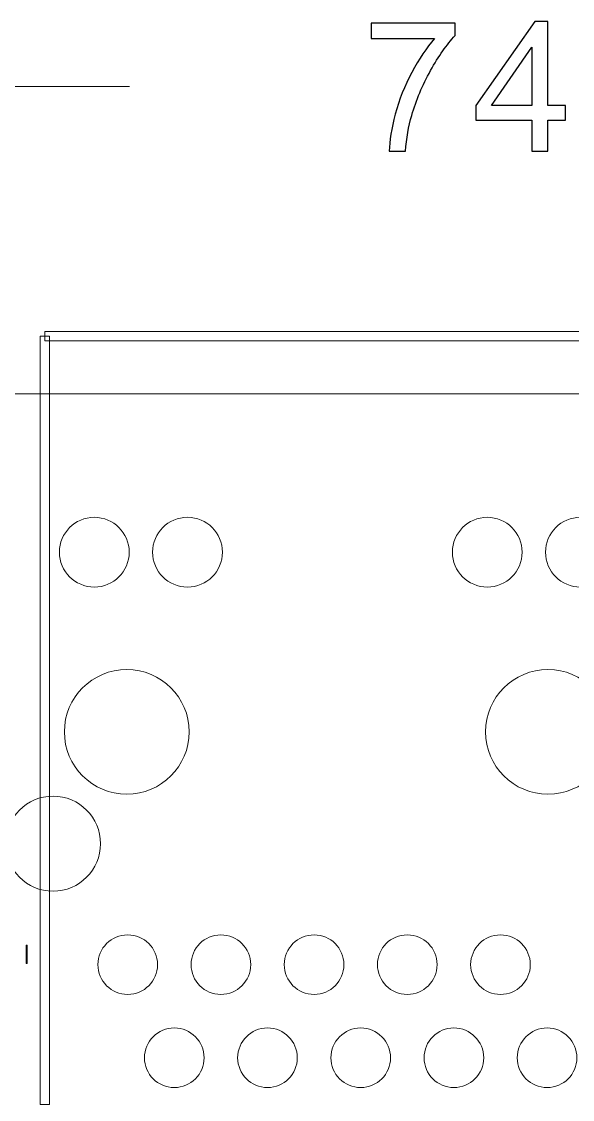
# Model space of a CAD drawing. Header units: millimetres. Extents: x -62 to 58, y -47 to 48.
# Drawn here: x -13.15 to 1.86, y 14.94 to 44.34 of the extents above; entities that cross this region are included whole.
import ezdxf

# ---------------------------------------------------------------- set-up
doc = ezdxf.new("R2010")
doc.units = ezdxf.units.MM
doc.header["$MEASUREMENT"] = 0
for name, color, linetype in [('BG_OUTLINE', 7, 'Continuous'), ('PG_SILKSCREEN_TOP', 7, 'Continuous'), ('PIN_SOLDERMASK_TOP', 7, 'Continuous')]:
    doc.layers.add(name, color=color, linetype=linetype)

msp = doc.modelspace()

# ---------------------------------------------------------------- linework, layer by layer
at = {"layer": 'BG_OUTLINE'}
for points, knots in [([(-3.6273, 43.8775), (-3.6273, 43.8775), (-3.6273, 44.2949), (-3.6273, 44.2949), (-3.6273, 44.2949), (-3.6273, 44.2949), (-1.339, 44.2949), (-1.339, 44.2949), (-1.339, 44.2949), (-1.339, 44.2949), (-1.339, 43.9574), (-1.339, 43.9574), (-1.339, 43.9574), (-1.5637, 43.7178), (-1.7868, 43.3993), (-2.0082, 43.0025), (-2.0082, 43.0025), (-2.2288, 42.6058), (-2.4, 42.1967), (-2.5202, 41.7777), (-2.5202, 41.7777), (-2.6075, 41.4814), (-2.6626, 41.1579), (-2.6865, 40.8056), (-2.6865, 40.8056), (-2.6865, 40.8056), (-3.1326, 40.8056), (-3.1326, 40.8056), (-3.1326, 40.8056), (-3.1277, 41.0838), (-3.0734, 41.4197), (-2.9688, 41.8139), (-2.9688, 41.8139), (-2.8643, 42.2074), (-2.7145, 42.5877), (-2.5194, 42.9532), (-2.5194, 42.9532), (-2.3235, 43.3186), (-2.1161, 43.6273), (-1.8955, 43.8775), (-1.8955, 43.8775), (-1.8955, 43.8775), (-3.6273, 43.8775), (-3.6273, 43.8775)], [0, 0, 0, 0, 0.0909091, 0.0909091, 0.0909091, 0.0909091, 0.1818182, 0.1818182, 0.1818182, 0.1818182, 0.2727273, 0.2727273, 0.2727273, 0.2727273, 0.3636364, 0.3636364, 0.3636364, 0.3636364, 0.4545455, 0.4545455, 0.4545455, 0.4545455, 0.5454545, 0.5454545, 0.5454545, 0.5454545, 0.6363636, 0.6363636, 0.6363636, 0.6363636, 0.7272727, 0.7272727, 0.7272727, 0.7272727, 0.8181818, 0.8181818, 0.8181818, 0.8181818, 0.9090909, 0.9090909, 0.9090909, 0.9090909, 1, 1, 1, 1]), ([(0.7562, 40.8056), (0.7562, 40.8056), (0.7562, 41.6518), (0.7562, 41.6518), (0.7562, 41.6518), (0.7562, 41.6518), (-0.7773, 41.6518), (-0.7773, 41.6518), (-0.7773, 41.6518), (-0.7773, 41.6518), (-0.7773, 42.0502), (-0.7773, 42.0502), (-0.7773, 42.0502), (-0.7773, 42.0502), (0.836, 44.341), (0.836, 44.341), (0.836, 44.341), (0.836, 44.341), (1.1908, 44.341), (1.1908, 44.341), (1.1908, 44.341), (1.1908, 44.341), (1.1908, 42.0502), (1.1908, 42.0502), (1.1908, 42.0502), (1.1908, 42.0502), (1.6682, 42.0502), (1.6682, 42.0502), (1.6682, 42.0502), (1.6682, 42.0502), (1.6682, 41.6518), (1.6682, 41.6518), (1.6682, 41.6518), (1.6682, 41.6518), (1.1908, 41.6518), (1.1908, 41.6518), (1.1908, 41.6518), (1.1908, 41.6518), (1.1908, 40.8056), (1.1908, 40.8056), (1.1908, 40.8056), (1.1908, 40.8056), (0.7562, 40.8056), (0.7562, 40.8056)], [0, 0, 0, 0, 0.0909091, 0.0909091, 0.0909091, 0.0909091, 0.1818182, 0.1818182, 0.1818182, 0.1818182, 0.2727273, 0.2727273, 0.2727273, 0.2727273, 0.3636364, 0.3636364, 0.3636364, 0.3636364, 0.4545455, 0.4545455, 0.4545455, 0.4545455, 0.5454545, 0.5454545, 0.5454545, 0.5454545, 0.6363636, 0.6363636, 0.6363636, 0.6363636, 0.7272727, 0.7272727, 0.7272727, 0.7272727, 0.8181818, 0.8181818, 0.8181818, 0.8181818, 0.9090909, 0.9090909, 0.9090909, 0.9090909, 1, 1, 1, 1]), ([(0.7562, 42.0502), (0.7562, 42.0502), (0.7562, 43.6438), (0.7562, 43.6438), (0.7562, 43.6438), (0.7562, 43.6438), (-0.3501, 42.0502), (-0.3501, 42.0502), (-0.3501, 42.0502), (-0.3501, 42.0502), (0.7562, 42.0502), (0.7562, 42.0502)], [0, 0, 0, 0, 0.3333333, 0.3333333, 0.3333333, 0.3333333, 0.6666667, 0.6666667, 0.6666667, 0.6666667, 1, 1, 1, 1])]:
    msp.add_open_spline(points, degree=3, knots=knots, dxfattribs=at)
at = {"layer": 'BG_OUTLINE', "lineweight": 20}
msp.add_open_spline([(-37.1347, 42.5733), (-37.1347, 42.5733), (-10.2111, 42.5733), (-10.2111, 42.5733)], degree=3, dxfattribs=at)
at = {"layer": 'BG_OUTLINE', "lineweight": 9}
msp.add_open_spline([(-39.9999, -35.8165), (-39.9999, -35.8165), (-39.9999, 34.1833), (-39.9999, 34.1833), (-39.9999, 34.1833), (-39.9999, 34.1833), (39.9999, 34.1833), (39.9999, 34.1833), (39.9999, 34.1833), (39.9999, 34.1833), (39.9999, -35.8165), (39.9999, -35.8165), (39.9999, -35.8165), (39.9999, -35.8165), (-39.9999, -35.8165), (-39.9999, -35.8165)], degree=3, knots=[0, 0, 0, 0, 0.25, 0.25, 0.25, 0.25, 0.5, 0.5, 0.5, 0.5, 0.75, 0.75, 0.75, 0.75, 1, 1, 1, 1], dxfattribs=at)
at = {"layer": 'PG_SILKSCREEN_TOP', "lineweight": 9}
for points in [[(3.4295, 35.8901), (3.4295, 35.8901), (3.4295, 35.6361), (3.4295, 35.6361), (3.4295, 35.6361), (3.4295, 35.6361), (-12.5216, 35.6361), (-12.5216, 35.6361), (-12.5216, 35.6361), (-12.5216, 35.6361), (-12.5216, 35.8901), (-12.5216, 35.8901), (-12.5216, 35.8901), (-12.5216, 35.8901), (3.4295, 35.8901), (3.4295, 35.8901)], [(-12.6486, 35.7631), (-12.6486, 35.7631), (-12.3946, 35.7631), (-12.3946, 35.7631), (-12.3946, 35.7631), (-12.3946, 35.7631), (-12.3946, 14.8081), (-12.3946, 14.8081), (-12.3946, 14.8081), (-12.3946, 14.8081), (-12.6486, 14.8081), (-12.6486, 14.8081), (-12.6486, 14.8081), (-12.6486, 14.8081), (-12.6486, 35.7631), (-12.6486, 35.7631)], [(-13.0048, 19.1475), (-13.0048, 19.1475), (-13.0048, 18.6476), (-13.0048, 18.6476), (-13.0048, 18.6476), (-13.0048, 18.6476), (-13.0301, 18.6476), (-13.0301, 18.6476), (-13.0301, 18.6476), (-13.0301, 18.6476), (-13.0301, 19.1475), (-13.0301, 19.1475), (-13.0301, 19.1475), (-13.0301, 19.1475), (-13.0048, 19.1475), (-13.0048, 19.1475)]]:
    msp.add_open_spline(points, degree=3, knots=[0, 0, 0, 0, 0.25, 0.25, 0.25, 0.25, 0.5, 0.5, 0.5, 0.5, 0.75, 0.75, 0.75, 0.75, 1, 1, 1, 1], dxfattribs=at)
at = {"layer": 'PIN_SOLDERMASK_TOP', "lineweight": 9}
for points in [[(-10.2203, 29.868), (-10.2203, 30.3932), (-10.646, 30.8189), (-11.1711, 30.8189), (-11.1711, 30.8189), (-11.6963, 30.8189), (-12.122, 30.3932), (-12.122, 29.868), (-12.122, 29.868), (-12.122, 29.3429), (-11.6963, 28.9172), (-11.1712, 28.9172), (-11.1712, 28.9172), (-10.646, 28.9172), (-10.2203, 29.3429), (-10.2203, 29.868)], [(-7.6803, 29.868), (-7.6803, 30.3932), (-8.106, 30.8189), (-8.6311, 30.8189), (-8.6311, 30.8189), (-9.1563, 30.8189), (-9.582, 30.3932), (-9.582, 29.868), (-9.582, 29.868), (-9.582, 29.3429), (-9.1563, 28.9172), (-8.6312, 28.9172), (-8.6312, 28.9172), (-8.106, 28.9172), (-7.6803, 29.3429), (-7.6803, 29.868)], [(0.4895, 29.868), (0.4895, 30.3932), (0.0638, 30.8189), (-0.4612, 30.8189), (-0.4612, 30.8189), (-0.9864, 30.8189), (-1.4121, 30.3932), (-1.4121, 29.868), (-1.4121, 29.868), (-1.4121, 29.3429), (-0.9864, 28.9172), (-0.4612, 28.9172), (-0.4612, 28.9172), (0.0638, 28.9172), (0.4895, 29.3429), (0.4895, 29.868)], [(3.0295, 29.868), (3.0295, 30.3932), (2.6038, 30.8189), (2.0787, 30.8189), (2.0787, 30.8189), (1.5535, 30.8189), (1.1278, 30.3932), (1.1278, 29.868), (1.1278, 29.868), (1.1278, 29.3429), (1.5535, 28.9172), (2.0787, 28.9172), (2.0787, 28.9172), (2.6038, 28.9172), (3.0295, 29.3429), (3.0295, 29.868)], [(-8.5854, 24.9682), (-8.5854, 25.9075), (-9.3468, 26.6689), (-10.2862, 26.6689), (-10.2862, 26.6689), (-11.2255, 26.6689), (-11.987, 25.9075), (-11.987, 24.9682), (-11.987, 24.9682), (-11.987, 24.0288), (-11.2255, 23.2674), (-10.2862, 23.2674), (-10.2862, 23.2674), (-9.3468, 23.2673), (-8.5854, 24.0288), (-8.5854, 24.9681)], [(2.8945, 24.9682), (2.8945, 25.9075), (2.1331, 26.6689), (1.1938, 26.6689), (1.1938, 26.6689), (0.2544, 26.6689), (-0.5069, 25.9075), (-0.5069, 24.9682), (-0.5069, 24.9682), (-0.5069, 24.0288), (0.2544, 23.2674), (1.1937, 23.2674), (1.1937, 23.2674), (2.1331, 23.2673), (2.8945, 24.0288), (2.8945, 24.9681)], [(-11.0006, 21.9181), (-11.0006, 22.6336), (-11.5806, 23.2135), (-12.296, 23.2135), (-12.296, 23.2135), (-13.0115, 23.2135), (-13.5914, 22.6336), (-13.5914, 21.9181), (-13.5914, 21.9181), (-13.5914, 21.2027), (-13.0115, 20.6227), (-12.296, 20.6227), (-12.296, 20.6227), (-11.5806, 20.6227), (-11.0006, 21.2027), (-11.0006, 21.9181)], [(-9.4482, 18.6182), (-9.4482, 19.067), (-9.8121, 19.4309), (-10.261, 19.4309), (-10.261, 19.4309), (-10.7099, 19.431), (-11.0738, 19.067), (-11.0738, 18.6182), (-11.0738, 18.6182), (-11.0738, 18.1693), (-10.7099, 17.8054), (-10.261, 17.8054), (-10.261, 17.8054), (-9.8121, 17.8053), (-9.4482, 18.1692), (-9.4482, 18.6181)], [(-6.9082, 18.6182), (-6.9082, 19.067), (-7.2721, 19.4309), (-7.721, 19.4309), (-7.721, 19.4309), (-8.1699, 19.431), (-8.5338, 19.067), (-8.5338, 18.6182), (-8.5338, 18.6182), (-8.5338, 18.1693), (-8.1699, 17.8054), (-7.721, 17.8054), (-7.721, 17.8054), (-7.2721, 17.8053), (-6.9082, 18.1692), (-6.9082, 18.6181)], [(-4.3682, 18.6182), (-4.3682, 19.067), (-4.7321, 19.4309), (-5.181, 19.4309), (-5.181, 19.4309), (-5.6299, 19.431), (-5.9938, 19.067), (-5.9938, 18.6182), (-5.9938, 18.6182), (-5.9938, 18.1693), (-5.6299, 17.8054), (-5.181, 17.8054), (-5.181, 17.8054), (-4.7321, 17.8053), (-4.3682, 18.1692), (-4.3682, 18.6181)], [(-1.8282, 18.6182), (-1.8282, 19.067), (-2.1921, 19.4309), (-2.641, 19.4309), (-2.641, 19.4309), (-3.0899, 19.431), (-3.4538, 19.067), (-3.4538, 18.6182), (-3.4538, 18.6182), (-3.4538, 18.1693), (-3.0899, 17.8054), (-2.641, 17.8054), (-2.641, 17.8054), (-2.1921, 17.8053), (-1.8282, 18.1692), (-1.8282, 18.6181)], [(0.7117, 18.6182), (0.7117, 19.067), (0.3478, 19.4309), (-0.101, 19.4309), (-0.101, 19.4309), (-0.5499, 19.431), (-0.9138, 19.067), (-0.9138, 18.6182), (-0.9138, 18.6182), (-0.9138, 18.1693), (-0.5499, 17.8054), (-0.101, 17.8054), (-0.101, 17.8054), (0.3478, 17.8053), (0.7117, 18.1692), (0.7117, 18.6181)], [(-8.1782, 16.0781), (-8.1782, 16.527), (-8.5421, 16.8909), (-8.991, 16.8909), (-8.991, 16.8909), (-9.4399, 16.891), (-9.8038, 16.527), (-9.8038, 16.0782), (-9.8038, 16.0782), (-9.8038, 15.6293), (-9.4399, 15.2654), (-8.991, 15.2654), (-8.991, 15.2654), (-8.5421, 15.2653), (-8.1782, 15.6292), (-8.1782, 16.0781)], [(-5.6382, 16.0781), (-5.6382, 16.527), (-6.0021, 16.8909), (-6.451, 16.8909), (-6.451, 16.8909), (-6.8999, 16.891), (-7.2638, 16.527), (-7.2638, 16.0782), (-7.2638, 16.0782), (-7.2638, 15.6293), (-6.8999, 15.2654), (-6.451, 15.2654), (-6.451, 15.2654), (-6.0021, 15.2653), (-5.6382, 15.6292), (-5.6382, 16.0781)], [(-3.0982, 16.0781), (-3.0982, 16.527), (-3.4621, 16.8909), (-3.911, 16.8909), (-3.911, 16.8909), (-4.3599, 16.891), (-4.7238, 16.527), (-4.7238, 16.0782), (-4.7238, 16.0782), (-4.7238, 15.6293), (-4.3599, 15.2654), (-3.911, 15.2654), (-3.911, 15.2654), (-3.4621, 15.2653), (-3.0982, 15.6292), (-3.0982, 16.0781)], [(-0.5582, 16.0781), (-0.5582, 16.527), (-0.9221, 16.8909), (-1.371, 16.8909), (-1.371, 16.8909), (-1.8199, 16.891), (-2.1838, 16.527), (-2.1838, 16.0782), (-2.1838, 16.0782), (-2.1838, 15.6293), (-1.8199, 15.2654), (-1.371, 15.2654), (-1.371, 15.2654), (-0.9221, 15.2653), (-0.5582, 15.6292), (-0.5582, 16.0781)], [(1.9817, 16.0781), (1.9817, 16.527), (1.6178, 16.8909), (1.1689, 16.8909), (1.1689, 16.8909), (0.72, 16.891), (0.3561, 16.527), (0.3561, 16.0782), (0.3561, 16.0782), (0.3561, 15.6293), (0.72, 15.2654), (1.1689, 15.2654), (1.1689, 15.2654), (1.6178, 15.2653), (1.9817, 15.6292), (1.9817, 16.0781)]]:
    msp.add_open_spline(points, degree=3, knots=[0, 0, 0, 0, 0.25, 0.25, 0.25, 0.25, 0.5, 0.5, 0.5, 0.5, 0.75, 0.75, 0.75, 0.75, 1, 1, 1, 1], dxfattribs=at)

doc.saveas('drawing.dxf')
